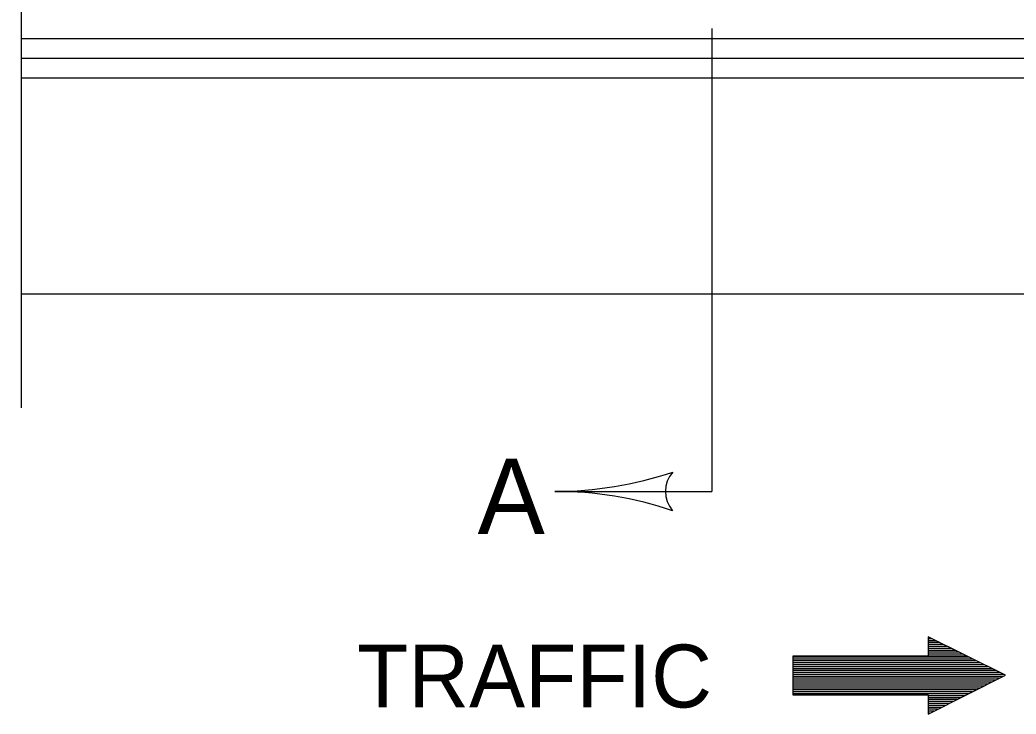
# Model space of a CAD drawing. Extents: x 1000 to 1036.3, y 1000 to 1022.
# Drawn here: x 1010.514 to 1013.683, y 1013.853 to 1016.063 of the extents above; entities that cross this region are included whole.
import ezdxf

# ---------------------------------------------------------------- set-up
doc = ezdxf.new("R2010")
doc.units = 0
doc.layers.add('Level 1', color=7, linetype='Continuous')

msp = doc.modelspace()

# ---------------------------------------------------------------- linework, layer by layer
at = {"layer": 'Level 1'}
for p, q in [((1012.7153, 1016.0358), (1012.7153, 1014.5623)), ((1010.5186, 1016.0033), (1022.0386, 1016.0033)), ((1010.5186, 1015.9408), (1033.6663, 1015.9408)), ((1010.5186, 1015.8783), (1022.0386, 1015.8783)), ((1010.5186, 1015.1908), (1033.6663, 1015.1908)), ((1012.2153, 1014.5623), (1012.7153, 1014.5623))]:
    msp.add_line(p, q, dxfattribs=at)
for points in [[(1010.5186, 1014.8278), (1010.5186, 1016.6908), (1010.3519, 1016.8576), (1010.6853, 1016.8576), (1010.5186, 1017.0243), (1010.5186, 1018.1074)], [(1013.4028, 1014.0994), (1013.4026, 1014.0994)], [(1013.4152, 1014.0932), (1013.4026, 1014.0932)], [(1013.4274, 1014.087), (1013.4026, 1014.087)], [(1013.4398, 1014.0809), (1013.4026, 1014.0809)], [(1013.4523, 1014.0748), (1013.4026, 1014.0748)], [(1013.4646, 1014.0686), (1013.4026, 1014.0686)], [(1013.4768, 1014.0624), (1013.4026, 1014.0624)], [(1013.4893, 1014.0563), (1013.4026, 1014.0563)], [(1013.5016, 1014.0502), (1013.4026, 1014.0502)], [(1013.5263, 1014.0378), (1012.972, 1014.0378)], [(1013.5325, 1014.0348), (1012.972, 1014.0348)], [(1013.5448, 1014.0286), (1012.972, 1014.0286)], [(1013.5572, 1014.0225), (1012.972, 1014.0225)], [(1013.5695, 1014.0164), (1012.972, 1014.0164)], [(1013.5139, 1014.044), (1013.4026, 1014.044)], [(1013.5818, 1014.0102), (1012.972, 1014.0102)], [(1013.5942, 1014.004), (1012.972, 1014.004)], [(1013.6066, 1013.9978), (1012.972, 1013.9978)], [(1013.6189, 1013.9917), (1012.972, 1013.9917)], [(1013.6313, 1013.9855), (1012.972, 1013.9855)], [(1013.6313, 1013.9855), (1012.972, 1013.9855)], [(1013.6436, 1013.9794), (1012.972, 1013.9794)], [(1013.6414, 1013.9733), (1012.972, 1013.9733)], [(1013.6292, 1013.9672), (1012.972, 1013.9672)], [(1013.617, 1013.9609), (1012.972, 1013.9609)], [(1013.6048, 1013.9548), (1012.972, 1013.9548)], [(1013.5924, 1013.9487), (1012.972, 1013.9487)], [(1013.5802, 1013.9425), (1012.972, 1013.9425)], [(1013.5679, 1013.9363), (1012.972, 1013.9363)], [(1013.5557, 1013.9301), (1012.972, 1013.9301)], [(1013.5435, 1013.924), (1012.972, 1013.924)], [(1013.5312, 1013.9179), (1012.972, 1013.9179)], [(1013.5189, 1013.9118), (1013.4026, 1013.9118)], [(1013.5067, 1013.9056), (1013.4026, 1013.9056)], [(1013.5067, 1013.9056), (1013.4026, 1013.9056)], [(1013.4943, 1013.8994), (1013.4026, 1013.8994)], [(1013.4821, 1013.8933), (1013.4026, 1013.8933)], [(1013.47, 1013.8871), (1013.4026, 1013.8871)], [(1013.4577, 1013.8809), (1013.4026, 1013.8809)], [(1013.4453, 1013.8748), (1013.4026, 1013.8748)], [(1013.4331, 1013.8687), (1013.4026, 1013.8687)], [(1013.4208, 1013.8626), (1013.4026, 1013.8626)], [(1013.4086, 1013.8564), (1013.4026, 1013.8564)]]:
    msp.add_lwpolyline(points, dxfattribs=at)
msp.add_lwpolyline([(1013.6487, 1013.9768), (1013.4026, 1014.0995), (1013.4026, 1014.0379), (1012.972, 1014.0379), (1012.972, 1013.9149), (1013.4026, 1013.9149), (1013.4026, 1013.8534)], close=True, dxfattribs=at)
for centre, radius, start, end in [((1012.2153, 1015.7341), 1.1719, 270, 288.6688), ((1012.661, 1014.5621), 0.0937, 138.7746, 220.8913), ((1012.2153, 1015.7341), 1.1719, 269.9878, 270), ((1012.2153, 1013.3904), 1.1719, 71.3472, 89.9939)]:
    msp.add_arc(centre, radius, start, end, dxfattribs=at)

# ---------------------------------------------------------------- texts
for s, height, p in [('A', 0.24, (1011.9696, 1014.4263)), ('TRAFFIC', 0.2, (1011.586, 1013.8745))]:
    msp.add_text(s, height=height, dxfattribs=at).set_placement(p)

doc.saveas('drawing.dxf')
